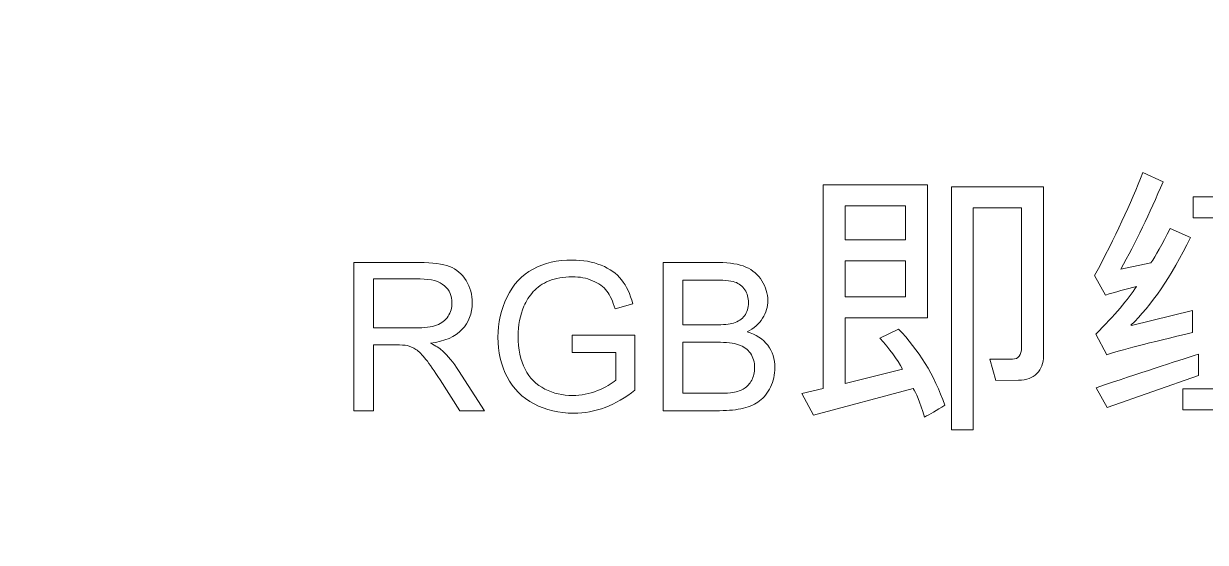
# Model space of a CAD drawing. Header units: millimetres. Extents: x 323 to 983, y 59 to 560.
# Drawn here: x 484.2 to 509.9, y 99.6 to 110.88 of the extents above; entities that cross this region are included whole.
import ezdxf

# ---------------------------------------------------------------- set-up
doc = ezdxf.new("R2010")
doc.units = ezdxf.units.MM
doc.header["$MEASUREMENT"] = 0
doc.layers.add('layer 1', color=7, linetype='Continuous')

msp = doc.modelspace()

# ---------------------------------------------------------------- linework, layer by layer
at = {"layer": 'layer 1', "color": 142, "lineweight": 9}
msp.add_open_spline([(332.7743, 558.5647), (332.7743, 558.5647), (612.7743, 558.5647), (612.7743, 558.5647), (612.7743, 558.5647), (615.4248, 558.5664), (617.9674, 557.5151), (619.8428, 555.6421), (619.8428, 555.6421), (621.7182, 553.7691), (622.7727, 551.2152), (622.7743, 548.5647), (622.7743, 548.5647), (622.7743, 548.5647), (622.7743, 68.5647), (622.7743, 68.5647), (622.7743, 68.5647), (622.776, 65.9143), (621.7247, 63.3717), (619.8517, 61.4963), (619.8517, 61.4963), (617.9787, 59.6209), (615.4248, 58.5664), (612.7743, 58.5647), (612.7743, 58.5647), (612.7743, 58.5647), (332.7743, 58.5647), (332.7743, 58.5647), (332.7743, 58.5647), (330.1239, 58.5631), (327.5813, 59.6144), (325.7059, 61.4873), (325.7059, 61.4873), (323.8305, 63.3603), (322.776, 65.9143), (322.7743, 68.5647), (322.7743, 68.5647), (322.7743, 68.5647), (322.7743, 548.5647), (322.7743, 548.5647), (322.7743, 548.5647), (322.7727, 551.2152), (323.824, 553.7578), (325.6969, 555.6332), (325.6969, 555.6332), (327.5699, 557.5086), (330.1239, 558.5631), (332.7743, 558.5647)], degree=3, knots=[0, 0, 0, 0, 0.0833333, 0.0833333, 0.0833333, 0.0833333, 0.1666667, 0.1666667, 0.1666667, 0.1666667, 0.25, 0.25, 0.25, 0.25, 0.3333333, 0.3333333, 0.3333333, 0.3333333, 0.4166667, 0.4166667, 0.4166667, 0.4166667, 0.5, 0.5, 0.5, 0.5, 0.5833333, 0.5833333, 0.5833333, 0.5833333, 0.6666667, 0.6666667, 0.6666667, 0.6666667, 0.75, 0.75, 0.75, 0.75, 0.8333333, 0.8333333, 0.8333333, 0.8333333, 0.9166667, 0.9166667, 0.9166667, 0.9166667, 1, 1, 1, 1], dxfattribs=at)
at = {"layer": 'layer 1', "lineweight": 9}
for points, knots in [([(383.238, 160.7919), (383.238, 160.7919), (593.3409, 160.7919), (593.3409, 160.7919), (593.3409, 160.7919), (595.9914, 160.7935), (598.534, 159.7422), (600.4094, 157.8693), (600.4094, 157.8693), (602.2847, 155.9963), (603.3393, 153.4423), (603.3409, 150.7919), (603.3409, 150.7919), (603.3409, 150.7919), (603.3409, 78.6181), (603.3409, 78.6181), (603.3409, 78.6181), (603.3426, 75.9676), (602.2913, 73.425), (600.4183, 71.5496), (600.4183, 71.5496), (598.5453, 69.6743), (595.9914, 68.6198), (593.3409, 68.6181), (593.3409, 68.6181), (593.3409, 68.6181), (356.6204, 68.6181), (356.6204, 68.6181), (356.6204, 68.6181), (353.9699, 68.6164), (351.4273, 69.6677), (349.552, 71.5407), (349.552, 71.5407), (347.6766, 73.4137), (346.6221, 75.9676), (346.6204, 78.6181), (346.6204, 78.6181), (346.6204, 78.6181), (346.6204, 150.7919), (346.6204, 150.7919), (346.6204, 150.7919), (346.6188, 153.4423), (347.67, 155.9849), (349.543, 157.8603), (349.543, 157.8603), (351.416, 159.7357), (353.9699, 160.7902), (356.6204, 160.7919), (356.6204, 160.7919), (356.6204, 160.7919), (383.238, 160.7919), (383.238, 160.7919)], [0, 0, 0, 0, 0.0769231, 0.0769231, 0.0769231, 0.0769231, 0.1538462, 0.1538462, 0.1538462, 0.1538462, 0.2307692, 0.2307692, 0.2307692, 0.2307692, 0.3076923, 0.3076923, 0.3076923, 0.3076923, 0.3846154, 0.3846154, 0.3846154, 0.3846154, 0.4615385, 0.4615385, 0.4615385, 0.4615385, 0.5384615, 0.5384615, 0.5384615, 0.5384615, 0.6153846, 0.6153846, 0.6153846, 0.6153846, 0.6923077, 0.6923077, 0.6923077, 0.6923077, 0.7692308, 0.7692308, 0.7692308, 0.7692308, 0.8461538, 0.8461538, 0.8461538, 0.8461538, 0.9230769, 0.9230769, 0.9230769, 0.9230769, 1, 1, 1, 1]), ([(509.6258, 104.1608), (508.6675, 103.9327), (508.0456, 103.7723), (507.7581, 103.6785), (507.7581, 103.6785), (507.7581, 103.6785), (507.5206, 104.1243), (507.5206, 104.1243), (507.5206, 104.1243), (507.9269, 104.5327), (508.2238, 104.8785), (508.4081, 105.1618), (508.4081, 105.1618), (508.1769, 105.1045), (507.9508, 105.042), (507.7311, 104.9723), (507.7311, 104.9723), (507.7311, 104.9723), (507.4956, 105.3993), (507.4956, 105.3993), (507.4956, 105.3993), (507.9373, 106.2275), (508.2873, 106.9733), (508.5456, 107.6368), (508.5456, 107.6368), (508.5456, 107.6368), (508.9821, 107.4348), (508.9821, 107.4348), (508.9821, 107.4348), (508.6915, 106.7514), (508.3852, 106.1191), (508.0633, 105.5368), (508.0633, 105.5368), (508.0633, 105.5368), (508.7196, 105.6743), (508.7196, 105.6743), (508.7196, 105.6743), (508.8217, 105.8254), (508.9613, 106.0743), (509.1373, 106.4223), (509.1373, 106.4223), (509.1373, 106.4223), (509.5769, 106.2233), (509.5769, 106.2233), (509.5769, 106.2233), (509.1602, 105.3733), (508.729, 104.74), (508.2831, 104.3223), (508.2831, 104.3223), (508.2831, 104.3223), (508.2956, 104.3098), (508.2956, 104.3098), (508.2956, 104.3098), (508.2956, 104.3098), (509.6258, 104.6368), (509.6258, 104.6368), (509.6258, 104.6368), (509.6258, 104.6368), (509.6258, 104.1608), (509.6258, 104.1608)], [0, 0, 0, 0, 0.0666667, 0.0666667, 0.0666667, 0.0666667, 0.1333333, 0.1333333, 0.1333333, 0.1333333, 0.2, 0.2, 0.2, 0.2, 0.2666667, 0.2666667, 0.2666667, 0.2666667, 0.3333333, 0.3333333, 0.3333333, 0.3333333, 0.4, 0.4, 0.4, 0.4, 0.4666667, 0.4666667, 0.4666667, 0.4666667, 0.5333333, 0.5333333, 0.5333333, 0.5333333, 0.6, 0.6, 0.6, 0.6, 0.6666667, 0.6666667, 0.6666667, 0.6666667, 0.7333333, 0.7333333, 0.7333333, 0.7333333, 0.8, 0.8, 0.8, 0.8, 0.8666667, 0.8666667, 0.8666667, 0.8666667, 0.9333333, 0.9333333, 0.9333333, 0.9333333, 1, 1, 1, 1]), ([(504.2394, 102.5795), (504.0571, 102.466), (503.9081, 102.3806), (503.7946, 102.3233), (503.7946, 102.3233), (503.6925, 102.6535), (503.6113, 102.8598), (503.5498, 102.9431), (503.5498, 102.9431), (503.5498, 102.9431), (501.3831, 102.366), (501.3831, 102.366), (501.3831, 102.366), (501.3831, 102.366), (501.1269, 102.8358), (501.1269, 102.8358), (501.1269, 102.8358), (501.1269, 102.8358), (501.5936, 102.9431), (501.5936, 102.9431), (501.5936, 102.9431), (501.5936, 102.9431), (501.5936, 107.3743), (501.5936, 107.3743), (501.5936, 107.3743), (501.5936, 107.3743), (503.8581, 107.3743), (503.8581, 107.3743), (503.8581, 107.3743), (503.8581, 107.3743), (503.8581, 104.4806), (503.8581, 104.4806), (503.8581, 104.4806), (503.8581, 104.4806), (502.0696, 104.4806), (502.0696, 104.4806), (502.0696, 104.4806), (502.0696, 104.4806), (502.0696, 103.0493), (502.0696, 103.0493), (502.0696, 103.0493), (502.0696, 103.0493), (503.3186, 103.3608), (503.3186, 103.3608), (503.3186, 103.3608), (503.1998, 103.5806), (503.0363, 103.8056), (502.8269, 104.0358), (502.8269, 104.0358), (502.8269, 104.0358), (503.2269, 104.2368), (503.2269, 104.2368), (503.2269, 104.2368), (503.6665, 103.7889), (504.004, 103.2368), (504.2394, 102.5795)], [0, 0, 0, 0, 0.0714286, 0.0714286, 0.0714286, 0.0714286, 0.1428571, 0.1428571, 0.1428571, 0.1428571, 0.2142857, 0.2142857, 0.2142857, 0.2142857, 0.2857143, 0.2857143, 0.2857143, 0.2857143, 0.3571429, 0.3571429, 0.3571429, 0.3571429, 0.4285714, 0.4285714, 0.4285714, 0.4285714, 0.5, 0.5, 0.5, 0.5, 0.5714286, 0.5714286, 0.5714286, 0.5714286, 0.6428571, 0.6428571, 0.6428571, 0.6428571, 0.7142857, 0.7142857, 0.7142857, 0.7142857, 0.7857143, 0.7857143, 0.7857143, 0.7857143, 0.8571429, 0.8571429, 0.8571429, 0.8571429, 0.9285714, 0.9285714, 0.9285714, 0.9285714, 1, 1, 1, 1]), ([(506.3821, 103.6545), (506.3821, 103.4931), (506.3352, 103.365), (506.2404, 103.2691), (506.2404, 103.2691), (506.1456, 103.1743), (506.0123, 103.1254), (505.8394, 103.1233), (505.8394, 103.1233), (505.8394, 103.1233), (505.3446, 103.117), (505.3446, 103.117), (505.3446, 103.117), (505.3446, 103.117), (505.2196, 103.5806), (505.2196, 103.5806), (505.2196, 103.5806), (505.2196, 103.5806), (505.7081, 103.5806), (505.7081, 103.5806), (505.7081, 103.5806), (505.8394, 103.5806), (505.9061, 103.666), (505.9061, 103.8368), (505.9061, 103.8368), (505.9061, 103.8368), (505.9061, 106.8733), (505.9061, 106.8733), (505.9061, 106.8733), (505.9061, 106.8733), (504.8561, 106.8733), (504.8561, 106.8733), (504.8561, 106.8733), (504.8561, 106.8733), (504.8561, 102.0431), (504.8561, 102.0431), (504.8561, 102.0431), (504.8561, 102.0431), (504.3831, 102.0431), (504.3831, 102.0431), (504.3831, 102.0431), (504.3831, 102.0431), (504.3831, 107.3285), (504.3831, 107.3285), (504.3831, 107.3285), (504.3831, 107.3285), (506.3821, 107.3285), (506.3821, 107.3285), (506.3821, 107.3285), (506.3821, 107.3285), (506.3821, 103.6545), (506.3821, 103.6545)], [0, 0, 0, 0, 0.0769231, 0.0769231, 0.0769231, 0.0769231, 0.1538462, 0.1538462, 0.1538462, 0.1538462, 0.2307692, 0.2307692, 0.2307692, 0.2307692, 0.3076923, 0.3076923, 0.3076923, 0.3076923, 0.3846154, 0.3846154, 0.3846154, 0.3846154, 0.4615385, 0.4615385, 0.4615385, 0.4615385, 0.5384615, 0.5384615, 0.5384615, 0.5384615, 0.6153846, 0.6153846, 0.6153846, 0.6153846, 0.6923077, 0.6923077, 0.6923077, 0.6923077, 0.7692308, 0.7692308, 0.7692308, 0.7692308, 0.8461538, 0.8461538, 0.8461538, 0.8461538, 0.9230769, 0.9230769, 0.9230769, 0.9230769, 1, 1, 1, 1]), ([(503.3821, 106.1743), (503.3821, 106.1743), (503.3821, 106.916), (503.3821, 106.916), (503.3821, 106.916), (503.3821, 106.916), (502.0696, 106.916), (502.0696, 106.916), (502.0696, 106.916), (502.0696, 106.916), (502.0696, 106.1743), (502.0696, 106.1743), (502.0696, 106.1743), (502.0696, 106.1743), (503.3821, 106.1743), (503.3821, 106.1743)], [0, 0, 0, 0, 0.25, 0.25, 0.25, 0.25, 0.5, 0.5, 0.5, 0.5, 0.75, 0.75, 0.75, 0.75, 1, 1, 1, 1]), ([(512.8821, 102.4795), (512.8821, 102.4795), (509.4123, 102.4795), (509.4123, 102.4795), (509.4123, 102.4795), (509.4123, 102.4795), (509.4123, 102.9368), (509.4123, 102.9368), (509.4123, 102.9368), (509.4123, 102.9368), (510.8686, 102.9368), (510.8686, 102.9368), (510.8686, 102.9368), (510.8686, 102.9368), (510.8686, 106.6535), (510.8686, 106.6535), (510.8686, 106.6535), (510.8686, 106.6535), (509.6383, 106.6535), (509.6383, 106.6535), (509.6383, 106.6535), (509.6383, 106.6535), (509.6383, 107.1118), (509.6383, 107.1118), (509.6383, 107.1118), (509.6383, 107.1118), (512.6133, 107.1118), (512.6133, 107.1118), (512.6133, 107.1118), (512.6133, 107.1118), (512.6133, 106.6535), (512.6133, 106.6535), (512.6133, 106.6535), (512.6133, 106.6535), (511.3811, 106.6535), (511.3811, 106.6535), (511.3811, 106.6535), (511.3811, 106.6535), (511.3811, 102.9368), (511.3811, 102.9368), (511.3811, 102.9368), (511.3811, 102.9368), (512.8821, 102.9368), (512.8821, 102.9368), (512.8821, 102.9368), (512.8821, 102.9368), (512.8821, 102.4795), (512.8821, 102.4795)], [0, 0, 0, 0, 0.0833333, 0.0833333, 0.0833333, 0.0833333, 0.1666667, 0.1666667, 0.1666667, 0.1666667, 0.25, 0.25, 0.25, 0.25, 0.3333333, 0.3333333, 0.3333333, 0.3333333, 0.4166667, 0.4166667, 0.4166667, 0.4166667, 0.5, 0.5, 0.5, 0.5, 0.5833333, 0.5833333, 0.5833333, 0.5833333, 0.6666667, 0.6666667, 0.6666667, 0.6666667, 0.75, 0.75, 0.75, 0.75, 0.8333333, 0.8333333, 0.8333333, 0.8333333, 0.9166667, 0.9166667, 0.9166667, 0.9166667, 1, 1, 1, 1]), ([(491.3847, 102.4608), (491.3847, 102.4608), (491.3847, 105.682), (491.3847, 105.682), (491.3847, 105.682), (491.3847, 105.682), (492.8127, 105.682), (492.8127, 105.682), (492.8127, 105.682), (493.0999, 105.682), (493.3182, 105.6528), (493.4674, 105.595), (493.4674, 105.595), (493.6167, 105.5373), (493.7359, 105.4353), (493.8259, 105.289), (493.8259, 105.289), (493.9152, 105.142), (493.9594, 104.98), (493.9594, 104.803), (493.9594, 104.803), (493.9594, 104.5743), (493.8859, 104.3823), (493.7374, 104.2255), (493.7374, 104.2255), (493.5897, 104.0688), (493.3609, 103.969), (493.0519, 103.9263), (493.0519, 103.9263), (493.1652, 103.8723), (493.2507, 103.819), (493.3092, 103.7658), (493.3092, 103.7658), (493.4337, 103.6518), (493.5514, 103.5085), (493.6632, 103.3375), (493.6632, 103.3375), (493.6632, 103.3375), (494.2234, 102.4608), (494.2234, 102.4608), (494.2234, 102.4608), (494.2234, 102.4608), (493.6872, 102.4608), (493.6872, 102.4608), (493.6872, 102.4608), (493.6872, 102.4608), (493.2612, 103.1313), (493.2612, 103.1313), (493.2612, 103.1313), (493.1367, 103.324), (493.0339, 103.4725), (492.9529, 103.5745), (492.9529, 103.5745), (492.8727, 103.6773), (492.8007, 103.7493), (492.7369, 103.7898), (492.7369, 103.7898), (492.6732, 103.831), (492.6087, 103.8595), (492.5427, 103.876), (492.5427, 103.876), (492.4939, 103.8858), (492.4152, 103.891), (492.3049, 103.891), (492.3049, 103.891), (492.3049, 103.891), (491.8107, 103.891), (491.8107, 103.891), (491.8107, 103.891), (491.8107, 103.891), (491.8107, 102.4608), (491.8107, 102.4608), (491.8107, 102.4608), (491.8107, 102.4608), (491.3847, 102.4608), (491.3847, 102.4608)], [0, 0, 0, 0, 0.0526316, 0.0526316, 0.0526316, 0.0526316, 0.1052632, 0.1052632, 0.1052632, 0.1052632, 0.1578947, 0.1578947, 0.1578947, 0.1578947, 0.2105263, 0.2105263, 0.2105263, 0.2105263, 0.2631579, 0.2631579, 0.2631579, 0.2631579, 0.3157895, 0.3157895, 0.3157895, 0.3157895, 0.3684211, 0.3684211, 0.3684211, 0.3684211, 0.4210526, 0.4210526, 0.4210526, 0.4210526, 0.4736842, 0.4736842, 0.4736842, 0.4736842, 0.5263158, 0.5263158, 0.5263158, 0.5263158, 0.5789474, 0.5789474, 0.5789474, 0.5789474, 0.6315789, 0.6315789, 0.6315789, 0.6315789, 0.6842105, 0.6842105, 0.6842105, 0.6842105, 0.7368421, 0.7368421, 0.7368421, 0.7368421, 0.7894737, 0.7894737, 0.7894737, 0.7894737, 0.8421053, 0.8421053, 0.8421053, 0.8421053, 0.8947368, 0.8947368, 0.8947368, 0.8947368, 0.9473684, 0.9473684, 0.9473684, 0.9473684, 1, 1, 1, 1]), ([(496.1351, 103.7245), (496.1351, 103.7245), (496.1351, 104.1018), (496.1351, 104.1018), (496.1351, 104.1018), (496.1351, 104.1018), (497.4994, 104.104), (497.4994, 104.104), (497.4994, 104.104), (497.4994, 104.104), (497.4994, 102.9093), (497.4994, 102.9093), (497.4994, 102.9093), (497.2901, 102.742), (497.0741, 102.6168), (496.8514, 102.532), (496.8514, 102.532), (496.6286, 102.4481), (496.3999, 102.4061), (496.1659, 102.4061), (496.1659, 102.4061), (495.8494, 102.4061), (495.5614, 102.4735), (495.3034, 102.6093), (495.3034, 102.6093), (495.0446, 102.7443), (494.8496, 102.9408), (494.7176, 103.1965), (494.7176, 103.1965), (494.5856, 103.453), (494.5196, 103.7395), (494.5196, 104.056), (494.5196, 104.056), (494.5196, 104.3695), (494.5856, 104.662), (494.7169, 104.9335), (494.7169, 104.9335), (494.8474, 105.2058), (495.0364, 105.4075), (495.2824, 105.5395), (495.2824, 105.5395), (495.5284, 105.6708), (495.8119, 105.7368), (496.1329, 105.7368), (496.1329, 105.7368), (496.3654, 105.7368), (496.5761, 105.6993), (496.7644, 105.6235), (496.7644, 105.6235), (496.9526, 105.5485), (497.1004, 105.4435), (497.2069, 105.3085), (497.2069, 105.3085), (497.3141, 105.1735), (497.3951, 104.998), (497.4514, 104.7813), (497.4514, 104.7813), (497.4514, 104.7813), (497.0666, 104.6755), (497.0666, 104.6755), (497.0666, 104.6755), (497.0179, 104.8398), (496.9579, 104.9688), (496.8866, 105.0625), (496.8866, 105.0625), (496.8146, 105.1563), (496.7119, 105.2313), (496.5784, 105.2875), (496.5784, 105.2875), (496.4456, 105.3438), (496.2971, 105.3723), (496.1351, 105.3723), (496.1351, 105.3723), (495.9401, 105.3723), (495.7714, 105.3423), (495.6296, 105.283), (495.6296, 105.283), (495.4871, 105.2238), (495.3731, 105.1458), (495.2854, 105.049), (495.2854, 105.049), (495.1984, 104.9523), (495.1309, 104.8465), (495.0821, 104.7303), (495.0821, 104.7303), (495.0004, 104.5315), (494.9591, 104.3155), (494.9591, 104.0823), (494.9591, 104.0823), (494.9591, 103.795), (495.0086, 103.555), (495.1076, 103.3615), (495.1076, 103.3615), (495.2066, 103.168), (495.3506, 103.0248), (495.5396, 102.931), (495.5396, 102.931), (495.7286, 102.8373), (495.9289, 102.79), (496.1411, 102.79), (496.1411, 102.79), (496.3264, 102.79), (496.5064, 102.826), (496.6819, 102.8973), (496.6819, 102.8973), (496.8581, 102.9678), (496.9909, 103.0435), (497.0816, 103.1245), (497.0816, 103.1245), (497.0816, 103.1245), (497.0816, 103.7245), (497.0816, 103.7245), (497.0816, 103.7245), (497.0816, 103.7245), (496.1351, 103.7245), (496.1351, 103.7245)], [0, 0, 0, 0, 0.0344828, 0.0344828, 0.0344828, 0.0344828, 0.0689655, 0.0689655, 0.0689655, 0.0689655, 0.1034483, 0.1034483, 0.1034483, 0.1034483, 0.137931, 0.137931, 0.137931, 0.137931, 0.1724138, 0.1724138, 0.1724138, 0.1724138, 0.2068966, 0.2068966, 0.2068966, 0.2068966, 0.2413793, 0.2413793, 0.2413793, 0.2413793, 0.2758621, 0.2758621, 0.2758621, 0.2758621, 0.3103448, 0.3103448, 0.3103448, 0.3103448, 0.3448276, 0.3448276, 0.3448276, 0.3448276, 0.3793103, 0.3793103, 0.3793103, 0.3793103, 0.4137931, 0.4137931, 0.4137931, 0.4137931, 0.4482759, 0.4482759, 0.4482759, 0.4482759, 0.4827586, 0.4827586, 0.4827586, 0.4827586, 0.5172414, 0.5172414, 0.5172414, 0.5172414, 0.5517241, 0.5517241, 0.5517241, 0.5517241, 0.5862069, 0.5862069, 0.5862069, 0.5862069, 0.6206897, 0.6206897, 0.6206897, 0.6206897, 0.6551724, 0.6551724, 0.6551724, 0.6551724, 0.6896552, 0.6896552, 0.6896552, 0.6896552, 0.7241379, 0.7241379, 0.7241379, 0.7241379, 0.7586207, 0.7586207, 0.7586207, 0.7586207, 0.7931034, 0.7931034, 0.7931034, 0.7931034, 0.8275862, 0.8275862, 0.8275862, 0.8275862, 0.862069, 0.862069, 0.862069, 0.862069, 0.8965517, 0.8965517, 0.8965517, 0.8965517, 0.9310345, 0.9310345, 0.9310345, 0.9310345, 0.9655172, 0.9655172, 0.9655172, 0.9655172, 1, 1, 1, 1]), ([(498.1098, 102.4608), (498.1098, 102.4608), (498.1098, 105.682), (498.1098, 105.682), (498.1098, 105.682), (498.1098, 105.682), (499.3188, 105.682), (499.3188, 105.682), (499.3188, 105.682), (499.5648, 105.682), (499.7621, 105.649), (499.9106, 105.5845), (499.9106, 105.5845), (500.0598, 105.5193), (500.1761, 105.4188), (500.2601, 105.283), (500.2601, 105.283), (500.3441, 105.148), (500.3868, 105.0063), (500.3868, 104.8578), (500.3868, 104.8578), (500.3868, 104.7205), (500.3493, 104.5908), (500.2743, 104.4693), (500.2743, 104.4693), (500.2001, 104.3478), (500.0868, 104.2495), (499.9361, 104.1745), (499.9361, 104.1745), (500.1311, 104.1175), (500.2803, 104.02), (500.3853, 103.8828), (500.3853, 103.8828), (500.4903, 103.7448), (500.5428, 103.582), (500.5428, 103.3945), (500.5428, 103.3945), (500.5428, 103.2438), (500.5106, 103.1035), (500.4468, 102.9738), (500.4468, 102.9738), (500.3831, 102.844), (500.3043, 102.7443), (500.2106, 102.6738), (500.2106, 102.6738), (500.1168, 102.6033), (499.9991, 102.5508), (499.8581, 102.5148), (499.8581, 102.5148), (499.7171, 102.4788), (499.5438, 102.4608), (499.3383, 102.4608), (499.3383, 102.4608), (499.3383, 102.4608), (498.1098, 102.4608), (498.1098, 102.4608)], [0, 0, 0, 0, 0.0714286, 0.0714286, 0.0714286, 0.0714286, 0.1428571, 0.1428571, 0.1428571, 0.1428571, 0.2142857, 0.2142857, 0.2142857, 0.2142857, 0.2857143, 0.2857143, 0.2857143, 0.2857143, 0.3571429, 0.3571429, 0.3571429, 0.3571429, 0.4285714, 0.4285714, 0.4285714, 0.4285714, 0.5, 0.5, 0.5, 0.5, 0.5714286, 0.5714286, 0.5714286, 0.5714286, 0.6428571, 0.6428571, 0.6428571, 0.6428571, 0.7142857, 0.7142857, 0.7142857, 0.7142857, 0.7857143, 0.7857143, 0.7857143, 0.7857143, 0.8571429, 0.8571429, 0.8571429, 0.8571429, 0.9285714, 0.9285714, 0.9285714, 0.9285714, 1, 1, 1, 1]), ([(503.3821, 104.9358), (503.3821, 104.9358), (503.3821, 105.717), (503.3821, 105.717), (503.3821, 105.717), (503.3821, 105.717), (502.0696, 105.717), (502.0696, 105.717), (502.0696, 105.717), (502.0696, 105.717), (502.0696, 104.9358), (502.0696, 104.9358), (502.0696, 104.9358), (502.0696, 104.9358), (503.3821, 104.9358), (503.3821, 104.9358)], [0, 0, 0, 0, 0.25, 0.25, 0.25, 0.25, 0.5, 0.5, 0.5, 0.5, 0.75, 0.75, 0.75, 0.75, 1, 1, 1, 1]), ([(491.8107, 104.26), (491.8107, 104.26), (492.7272, 104.26), (492.7272, 104.26), (492.7272, 104.26), (492.9214, 104.26), (493.0744, 104.2803), (493.1839, 104.3208), (493.1839, 104.3208), (493.2942, 104.3613), (493.3774, 104.4258), (493.4344, 104.5143), (493.4344, 104.5143), (493.4914, 104.6028), (493.5199, 104.6988), (493.5199, 104.803), (493.5199, 104.803), (493.5199, 104.9553), (493.4652, 105.0805), (493.3542, 105.1788), (493.3542, 105.1788), (493.2439, 105.277), (493.0692, 105.3258), (492.8299, 105.3258), (492.8299, 105.3258), (492.8299, 105.3258), (491.8107, 105.3258), (491.8107, 105.3258), (491.8107, 105.3258), (491.8107, 105.3258), (491.8107, 104.26), (491.8107, 104.26)], [0, 0, 0, 0, 0.125, 0.125, 0.125, 0.125, 0.25, 0.25, 0.25, 0.25, 0.375, 0.375, 0.375, 0.375, 0.5, 0.5, 0.5, 0.5, 0.625, 0.625, 0.625, 0.625, 0.75, 0.75, 0.75, 0.75, 0.875, 0.875, 0.875, 0.875, 1, 1, 1, 1]), ([(498.5366, 104.3283), (498.5366, 104.3283), (499.2333, 104.3283), (499.2333, 104.3283), (499.2333, 104.3283), (499.4216, 104.3283), (499.5573, 104.341), (499.6398, 104.3658), (499.6398, 104.3658), (499.7478, 104.398), (499.8296, 104.4513), (499.8843, 104.5263), (499.8843, 104.5263), (499.9391, 104.6013), (499.9668, 104.695), (499.9668, 104.8075), (499.9668, 104.8075), (499.9668, 104.914), (499.9413, 105.0085), (499.8903, 105.0895), (499.8903, 105.0895), (499.8386, 105.1713), (499.7651, 105.2268), (499.6706, 105.2568), (499.6706, 105.2568), (499.5753, 105.2868), (499.4118, 105.3018), (499.1801, 105.3018), (499.1801, 105.3018), (499.1801, 105.3018), (498.5366, 105.3018), (498.5366, 105.3018), (498.5366, 105.3018), (498.5366, 105.3018), (498.5366, 104.3283), (498.5366, 104.3283)], [0, 0, 0, 0, 0.1111111, 0.1111111, 0.1111111, 0.1111111, 0.2222222, 0.2222222, 0.2222222, 0.2222222, 0.3333333, 0.3333333, 0.3333333, 0.3333333, 0.4444444, 0.4444444, 0.4444444, 0.4444444, 0.5555556, 0.5555556, 0.5555556, 0.5555556, 0.6666667, 0.6666667, 0.6666667, 0.6666667, 0.7777778, 0.7777778, 0.7777778, 0.7777778, 0.8888889, 0.8888889, 0.8888889, 0.8888889, 1, 1, 1, 1]), ([(498.5366, 102.841), (498.5366, 102.841), (499.3383, 102.841), (499.3383, 102.841), (499.3383, 102.841), (499.4763, 102.841), (499.5731, 102.8463), (499.6286, 102.856), (499.6286, 102.856), (499.7268, 102.874), (499.8086, 102.9033), (499.8746, 102.9445), (499.8746, 102.9445), (499.9406, 102.985), (499.9946, 103.045), (500.0373, 103.123), (500.0373, 103.123), (500.0793, 103.2018), (500.1011, 103.2918), (500.1011, 103.3945), (500.1011, 103.3945), (500.1011, 103.5145), (500.0703, 103.6188), (500.0088, 103.708), (500.0088, 103.708), (499.9473, 103.7965), (499.8618, 103.8588), (499.7523, 103.8948), (499.7523, 103.8948), (499.6436, 103.93), (499.4861, 103.948), (499.2813, 103.948), (499.2813, 103.948), (499.2813, 103.948), (498.5366, 103.948), (498.5366, 103.948), (498.5366, 103.948), (498.5366, 103.948), (498.5366, 102.841), (498.5366, 102.841)], [0, 0, 0, 0, 0.1, 0.1, 0.1, 0.1, 0.2, 0.2, 0.2, 0.2, 0.3, 0.3, 0.3, 0.3, 0.4, 0.4, 0.4, 0.4, 0.5, 0.5, 0.5, 0.5, 0.6, 0.6, 0.6, 0.6, 0.7, 0.7, 0.7, 0.7, 0.8, 0.8, 0.8, 0.8, 0.9, 0.9, 0.9, 0.9, 1, 1, 1, 1]), ([(509.7571, 103.2233), (509.7571, 103.2233), (507.7644, 102.5306), (507.7644, 102.5306), (507.7644, 102.5306), (507.7644, 102.5306), (507.5321, 102.9608), (507.5321, 102.9608), (507.5321, 102.9608), (508.4925, 103.2827), (509.2342, 103.5254), (509.7571, 103.691), (509.7571, 103.691), (509.7571, 103.691), (509.7571, 103.2233), (509.7571, 103.2233)], [0, 0, 0, 0, 0.25, 0.25, 0.25, 0.25, 0.5, 0.5, 0.5, 0.5, 0.75, 0.75, 0.75, 0.75, 1, 1, 1, 1])]:
    msp.add_open_spline(points, degree=3, knots=knots, dxfattribs=at)

doc.saveas('drawing.dxf')
